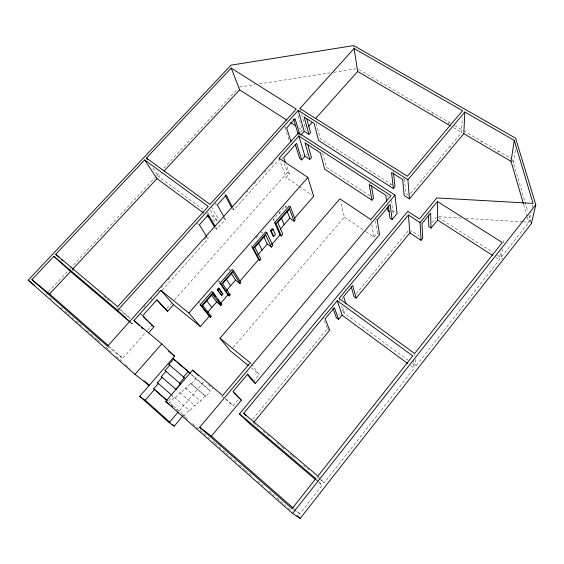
<?xml version="1.0" encoding="UTF-8"?>
<svg xmlns="http://www.w3.org/2000/svg" width="564" height="564" viewBox="0 0 564 564"><rect width="100%" height="100%" fill="white"/><g stroke="black" fill="none" stroke-linecap="round" stroke-linejoin="round"><path stroke-width="0.42" stroke-dasharray="2.82 2.11" d="M410.578 193.48L461.627 132.406L462.24 117.65M513.346 162.721L515.489 149.319M412.432 363.42L415.964 366.015L499.408 259.785L500.825 251.163M502.461 248.964L501.008 257.635L530.435 220.179M503.483 242.894L503.92 240.292M523.575 221.906L528.821 222.23L531.126 211.958M532.085 207.672L533.043 203.392M497.596 152.541L498.498 151.18M431.679 114.859L433.279 113.061M480.761 142.685L481.748 141.388M447.661 124.221L449.311 122.43M294.218 510.032L299.773 513.811L322.178 485.287L318.702 481.649M319.485 478.921L324.166 482.883L414.173 368.292L413.236 360.029M432.094 222.618L436.494 217.246M408.188 360.304L343.878 313.006L347.403 308.734M409.908 232.925L411.572 230.902L419.242 235.963M252.609 419.285L327.508 328.579L322.869 317.13M338.597 315.149L339.697 313.81M341.904 311.138L344.66 307.803M356.208 293.823L408.801 230.119M221.737 396.125L233.129 405.77L239.256 398.445M253.278 381.666L259.306 374.454L251.854 364.809M366.085 231.783L374.052 237.183L377.415 233.158L375.201 220.186M403.239 178.83L404.374 177.491M172.972 405.594L168.953 402.153L169.792 402.795L174.431 397.38L175.249 398.029L179.86 392.65L180.649 393.305L185.232 387.961L186.007 388.631L190.554 383.323L205.867 396.464L210.4 391.12L191.358 374.158M389.287 185.916L390.915 183.991M183.624 415.083L184.421 415.682L189.088 410.19L189.864 410.811L194.495 405.354L195.25 405.981L199.846 400.56L200.58 401.201L205.148 395.815L190.554 383.323M179.303 410.719L204.316 381.37M233.165 347.523L344.364 217.062L340.466 201.313M191.309 384.006L195.821 378.726L190.766 373.96M369.78 183.815L370.922 182.475M168.636 400.912L172.788 396.069L171.964 395.406M257.656 236.175L256.028 238.029L257.156 240.285M274.09 220.933L273.413 219.354L285.102 206.029L286.991 207.348M298.412 185.916L286.054 177.54L289.36 173.804L285.99 164.138M107.541 346.233L122.748 358.253L146.844 331.068M147.423 330.419L152.012 325.238M166.881 308.466L171.541 303.206M174.452 299.921L287.421 172.492L284.291 163.616M301.916 156.143L303.002 154.917M130.792 322.707L132.131 323.842L133.513 322.298M162.009 290.418L208.137 238.798L207.214 237.331M214.912 227.722L216.795 229.118L225.388 219.502L224.535 217.965M232.037 208.588L233.919 209.949L279.293 159.182M143.813 307.183L144.976 305.878M150.814 299.357L151.984 298.053M157.821 291.532L158.985 290.227M161.325 287.612L162.488 286.308M168.326 279.786L169.496 278.482M204.513 239.347L206.262 237.388L208.137 238.798M246.722 192.183L247.892 190.872M254.357 183.653L255.527 182.334M264.34 172.492L265.51 171.181M271.39 164.617L273.145 162.643M300.57 132.004L302.297 130.072L297.432 113.329M304.659 116.466L305.773 115.225M46.058 294.436L47.855 292.504M48.455 291.863L67.68 271.249M70.084 268.675L155.974 176.56M156.573 175.919L159.577 172.697M163.779 168.185L237.663 88.957M203.132 209.498L158.667 176.8L161.671 173.578M239.46 87.025L255.055 84.593M259.384 83.916L330.419 72.826M333.888 72.284L356.413 68.766M438.792 216.689L461.521 218.085M465.885 218.353L522.701 221.856M358.796 69.52L450.819 123.312M454.591 125.518L462.889 130.362M463.643 130.806L511.59 158.829M453.541 127.668L461.627 132.406M392.283 184.865L320.232 138.737L316.235 123.199M408.265 195.095L405.756 193.487L404.515 179.176M298.61 127.711L302.297 130.072M438.517 217.521L492.922 252.446M497.328 255.28L502.862 258.827M495.735 257.424L499.408 259.785M298.271 134.57L299.547 135.395M284.686 126.688L286.004 127.542M305.998 153.972L307.366 154.867M369.899 195.835L326.302 167.275L322.234 151.667M392.269 210.492L395.702 212.741M376.026 219.199L377.147 219.946M287.421 172.492L289.36 173.804M377.415 233.158L378.853 234.131M299.146 186.409L312.23 195.285M344.364 217.062L365.359 231.296M292.131 508.615L293.52 509.56M280.534 213.559L279.272 212.677L279.927 214.278M273.413 219.354L274.675 220.249M224.246 193.671L225.544 194.601M262.669 232.742L261.442 231.853L262.535 234.145M216.668 204.45L215.37 203.505L216.223 205.042M223.506 218.127L225.388 219.502M207.369 212.614L220.073 221.955M206.431 213.411L207.721 214.362M212.713 219.713L216.238 222.315M410.641 365.684L414.173 368.292M198.718 224.352L197.428 223.393L198.824 225.6M327.508 328.579L329.143 329.806M175.989 409.295L177.364 410.338M228.963 269.021L230.267 270.022M218.733 280.689L220.038 281.697M198.274 301.853L200.178 303.369M251.22 367.869L259.306 374.454M142.015 315.213L140.725 314.127L141.98 315.368M72.291 269.536L73.637 270.678M103.896 296.304L106.589 298.582M107.259 299.153L109.275 300.866M116.67 307.126L118.017 308.268M118.687 308.839L130.122 318.519M208.342 384.775L213.03 388.744M253.306 422.866L257.988 426.828M263.332 431.354L270.685 437.586M276.705 442.684L281.38 446.646M282.049 447.21L284.059 448.909M290.072 454.006L291.412 455.141M292.074 455.705L295.416 458.532M303.439 465.328L308.79 469.861M316.813 476.658L318.815 478.357M316.157 480.175L318.159 481.882M318.829 482.446L322.178 485.287M195.821 378.726L210.4 391.12M185.232 387.961L200.58 401.201M438.087 160.564L438.926 161.29M179.86 392.65L195.25 405.981M174.431 397.38L189.864 410.811M108.908 346.092L122.748 358.253M293.83 508.594L299.773 513.811M173.423 406.087L184.421 415.682M49.999 297.912L51.31 299.068M61.173 307.761L62.484 308.917M65.114 311.236L67.743 313.549M68.399 314.134L69.717 315.29M72.34 317.61L73.658 318.766M76.288 321.085L78.918 323.398M79.573 323.976L81.54 325.717M86.8 330.349L90.085 333.246M90.748 333.825L92.715 335.566M95.344 337.878L97.318 339.62M97.974 340.198L101.259 343.095M105.863 347.149L111.115 351.781M116.374 356.413L121.634 361.052M125.575 364.52L130.178 368.581M182.701 414.871L184.682 416.613M185.337 417.198L188.637 420.109M192.599 423.599L195.898 426.504M196.561 427.089L203.16 432.905M203.823 433.49L207.122 436.395M207.785 436.98L210.421 439.307M213.065 441.633L214.383 442.796M215.046 443.382L222.308 449.776M222.963 450.361L225.607 452.688M226.27 453.266L233.531 459.667M234.187 460.252L236.831 462.579M239.467 464.905L244.748 469.558M245.411 470.143L252.009 475.96M257.952 481.198L263.233 485.851M269.176 491.089L274.457 495.742M277.093 498.068L285.68 505.633M288.317 507.96L292.279 511.449M205.148 395.815L205.867 396.464M130.876 322.678L132.131 323.842M120.809 309.608L130.249 318.456M450.016 146.302L450.573 146.837M225.741 398.529L233.129 405.77M316.383 479.224L318.124 481.043M317.906 476.094L324.166 482.883M250.261 362.744L251.325 364.125M218.557 280.886L219.509 282.289M153.02 168.142L158.667 176.8M228.758 269.247L229.661 270.699M215.906 227.616L216.795 229.118M210.464 210.217L217.041 221.603M211.38 206.72L218.769 219.671M250.98 244.966L251.756 246.454M232.763 207.721L233.919 209.949M285.102 206.029L285.729 207.651M279.102 158.202L286.054 177.54M282.021 157.166L282.585 158.78M339.091 298.462L340.155 301.698M341.488 305.737L343.878 313.006M284.947 127.499L289.135 140.387M341.84 296.537L342.877 299.801M512.429 159.64L527.96 211.845M528.947 215.18L530.837 221.532M523.632 204.478L527.093 216.315M527.34 217.161L528.821 222.23M299.893 108.535L300.598 111.052M301.55 114.407L305.815 129.508M370.851 219.558L371.154 221.236M371.768 224.592L374.052 237.183M353.811 46.424L354.079 48.13M387.729 194.918L387.947 196.639M391.606 200.713L393.256 214.2M393.319 171.301L393.51 173.007M414.73 354.354L414.907 356.025M415.259 359.353L415.964 366.015"/><path stroke-width="0.85" d="M306.682 118.518L310.524 132.519L308.917 134.324L304.102 117.086L314.141 123.438L318.625 140.556L393.376 188.545L391.529 172.45L402.675 179.507L404.12 195.44L409.429 198.852L463.812 133.689L464.821 112.017L514.269 140.387L533.043 203.392L436.818 197.922L419.468 218.952L407.828 211.387L239.481 413.835L249.26 423.345L315.487 479.604M523.385 203.632L511.033 161.36L514.269 140.387M294.528 218.296L313.69 196.272L307.866 177.441L279.102 158.202L298.892 136.072L390.986 195.652L370.851 219.558L339.852 198.831L220.023 338.238L250.261 362.744L222.667 395.505L192.641 370.104L165.668 401.483L292.568 513.466L300.196 518.429L531.443 223.57L535.8 204.774L515.609 138.201L353.677 45.571L231.014 65.17L28.2 280.174L134.993 374.418L149.234 385.374L143.975 380.742M292.568 513.466L535.8 204.774M421.061 240.299L420.067 222.604L408.392 214.997L409.908 232.925L421.061 240.299L422.732 238.262L421.978 223.555L430.621 213.058L431.037 228.103L428.795 226.643L428.4 214.912M431.037 228.103L437.65 220.031L437.452 201.503L502.242 242.534L414.646 353.522L339.091 298.462L408.392 214.997M253.863 422.189L329.686 330.222L325.132 318.822L334.396 307.648L338.576 319.435L342.115 315.149L337.237 300.697L243.726 413.327L246.123 415.71M351.146 286.449L353.966 296.53L356.159 298.109L409.908 232.925M420.067 222.604L437.452 201.503M130.242 322.093L117.629 310.411L53.904 256.331L31.894 279.688L107.541 346.233L298.567 132.857L394.99 195.059L199.684 427.286L211.373 436.134L241.357 400.207L233.059 391.501L247.716 374.052L255.386 383.4L379.572 234.617L377.147 219.946L390.175 204.436L392.107 219.6L389.935 218.169L388.265 205.5M392.107 219.6L397.077 213.643L394.99 195.059M409.429 198.852L407.92 179.676L464.821 112.017M393.376 188.545L395.011 186.613L393.601 173.853M211.176 294.584L216.597 302.015L220.919 305.42L221.765 304.447L213.192 292.526L211.874 291.489L200.22 304.793L209.307 316.298L200.396 326.542L188.891 313.006L160.944 290.347L133.999 320.486L161.734 343.948L174.607 356.201L139.71 396.33L169.137 422.647L174.22 426.151L183.074 415.731M307.641 144.243L311.469 157.553L309.833 159.4L304.99 142.819L320.324 152.773L324.667 169.151L371.88 200.157L373.53 198.211L371.472 185.789M169.137 422.647L178.175 412.044M190.054 373.051L172.746 358.344L188.235 371.57L183.561 376.999L184.357 377.718L179.683 383.153L180.494 383.851L175.82 389.287M171.477 394.92L157.483 382.744L162.136 377.379L161.283 376.667L165.936 371.302L165.097 370.576L169.75 365.218L168.911 364.464L173.564 359.113M167.459 400.934L153.69 388.808L158.35 383.435L157.483 382.744M139.71 396.33L145.237 400.243L154.564 389.477L166.338 399.848M231.466 273.589L235.533 280.104L239.968 283.495L240.828 282.508L233.454 270.466L232.121 269.458L220.023 283.269L227.905 294.909L220.489 303.439L221.765 304.447M240.123 280.865L258.601 259.616L252.164 247.286L265.644 231.889L266.878 232.777L272.786 245.537L271.432 247.102L267.258 244.064L263.628 236.436M271.594 244.67L280.005 234.998L274.682 222.632L289.128 206.128L290.467 207.058L295.268 219.854L294.105 221.194L289.811 218.183L286.984 210.894M258.601 259.616L259.792 260.498L260.949 259.165L254.879 247.377L265.743 234.962L271.432 247.102M209.307 316.298L210.583 317.32L211.359 316.425L202.723 305.399L212.67 294.027L220.919 305.42M227.905 294.909L229.188 295.903L230.105 294.845L222.639 283.713L232.883 272.01L239.968 283.495M280.005 234.998L281.302 235.928L282.783 234.229L277.819 222.477L289.515 209.103L294.105 221.194M221.73 295.522L222.999 294.063L219.34 288.768L218.529 288.133L217.239 289.614L221.73 295.522L217.239 289.614M226.227 290.777L235.533 280.104M207.58 312.364L216.597 302.015M273.737 236.379L275.394 234.483L273.103 229.308L272.186 228.653L270.508 230.57L272.835 235.731L273.737 236.379L271.425 231.233L270.508 230.57M257.833 254.886L267.258 244.064M280.202 229.217L289.811 218.183M210.583 317.32L201.531 305.843L213.192 292.526M229.188 295.903L221.342 284.298L233.454 270.466M259.792 260.498L253.391 248.195L266.878 232.777M281.302 235.928L276.015 223.577L290.467 207.058M218.042 290.248L219.34 288.768M271.425 231.233L273.103 229.308M134.993 374.418L161.734 343.948M188.891 313.006L307.866 177.441M148.438 332.964L153.887 326.81L142.657 315.748L156.968 299.717L167.6 311.321L173.5 304.659L160.944 290.347M295.317 144.518L299.738 158.597L301.684 159.88L304.948 156.193L298.892 136.072M300.76 135.17L304.207 131.306L298.208 110.396L117.629 310.411M308.148 126.9L312.23 122.339M315.72 118.426L357.675 71.48L354.093 48.504L462.529 110.706L407.363 176.208L299.893 108.535L354.093 48.504M31.894 279.688L49.604 293.978L70.528 271.51L130.122 322.136M72.291 269.536L156.982 178.612L144.659 159.922L55.758 254.279L58.938 257.212M164.068 171.005L239.651 89.859L231.191 68.082L146.428 158.047L147.366 159.485M357.675 71.48L450.601 125.941M463.812 133.689L511.033 161.36M231.191 68.082L296.213 109.141L210.076 204.429L146.428 158.047M298.208 110.396L407.92 179.676M239.651 89.859L286.815 120.139M290.502 122.508L295.663 125.814M304.207 131.306L308.917 134.324M437.65 220.031L492.788 255.527M304.948 156.193L309.833 159.4M389.209 211.542L387.863 210.661L387.397 207.235M274.682 222.632L276.015 223.577M144.659 159.922L208.271 206.424L117.665 306.661L55.758 254.279M337.237 300.697L412.763 355.905L317.906 476.094L243.726 413.327M252.164 247.286L253.391 248.195M156.982 178.612L203.541 212.952M207.066 215.554L209.188 217.112M342.115 315.149L407.821 363.604M338.576 319.435L336.391 317.814L332.979 308.346M165.668 401.483L169.792 404.607M171.174 405.65L172.549 406.693M153.69 388.808L154.564 389.477M220.023 283.269L221.342 284.298M228.843 293.865L230.105 294.845M28.2 280.174L34.383 285.116M200.22 304.793L201.531 305.843M173.5 304.659L200.396 326.542M248.52 365.676L230.316 350.871L220.023 338.238M167.6 311.321L156.806 300.069M255.386 383.4L253.278 381.666L247.194 374.277M153.887 326.81L148.875 322.157M241.357 400.207L233.877 392.812M168.594 351.111L174.607 356.201M239.481 413.835L315.805 478.617L292.131 508.615L199.684 427.286M168.911 364.464L184.357 377.718M165.097 370.576L180.494 383.851M161.283 376.667L175.975 389.393M49.604 293.978L108.246 345.513M211.373 436.134L293.174 508.016M296.897 515.524L300.196 518.429M145.237 400.243L170.356 422.697M172.288 424.424L174.22 426.151M53.904 256.331L70.528 271.51M61.483 259.56L62.752 260.73M133.999 320.486L139.689 325.837M141.578 327.628L142.847 328.812M187.445 370.83L190.131 373.361M192.641 370.104L198.175 375.441M143.235 316.601L147.62 320.916M206.283 300.168L211.831 307.486M213.396 293.597L215.42 296.41M217.958 299.928L219.981 302.734M218.529 288.133L222.202 293.442M225.981 278.616L230.62 285.744M206.755 236.598L199.36 224.839L208.37 214.842L215.018 226.115M207.326 214.919L214.468 226.975M224.112 217.196L217.316 204.915L226.192 195.059L232.375 206.974M225.417 195.905L231.649 207.848M258.284 242.541L262.034 250.063M281.556 218.268L284.164 224.662M285.426 162.524L283.741 157.694L296.544 143.348L301.684 159.88M291.059 141.649L286.66 127.972L295.064 118.644L299.695 134.176M345.88 303.862L343.596 296.558L352.719 285.553L356.159 298.109M293.583 119.018L298.025 133.753M531.041 222.209L531.443 223.57M371.88 200.157L369.209 184.484L385.783 195.236L386.594 201.235"/></g></svg>
